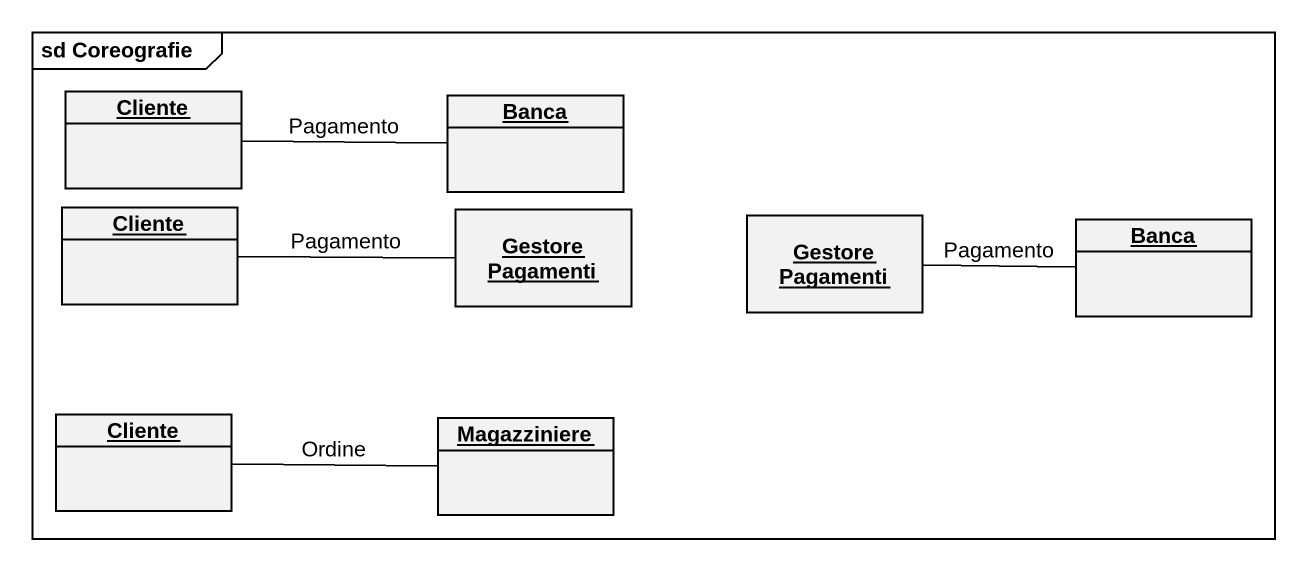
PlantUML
@startuml
mainframe sd Coreografie
hide circle
hide empty members
object Cliente
object Banca
object "Cliente" as Cliente_2
object "Gestore Pagamenti" as Gestore_Pagamenti
object "Gestore Pagamenti" as Gestore_Pagamenti_2
object "Banca" as Banca_2
object "Cliente" as Cliente_3
object Magazziniere
Cliente -right- Banca : Pagamento
Cliente_2 -right- Gestore_Pagamenti : Pagamento
Gestore_Pagamenti_2 -right- Banca_2 : Pagamento
Cliente_3 -right- Magazziniere : Ordine
@enduml
